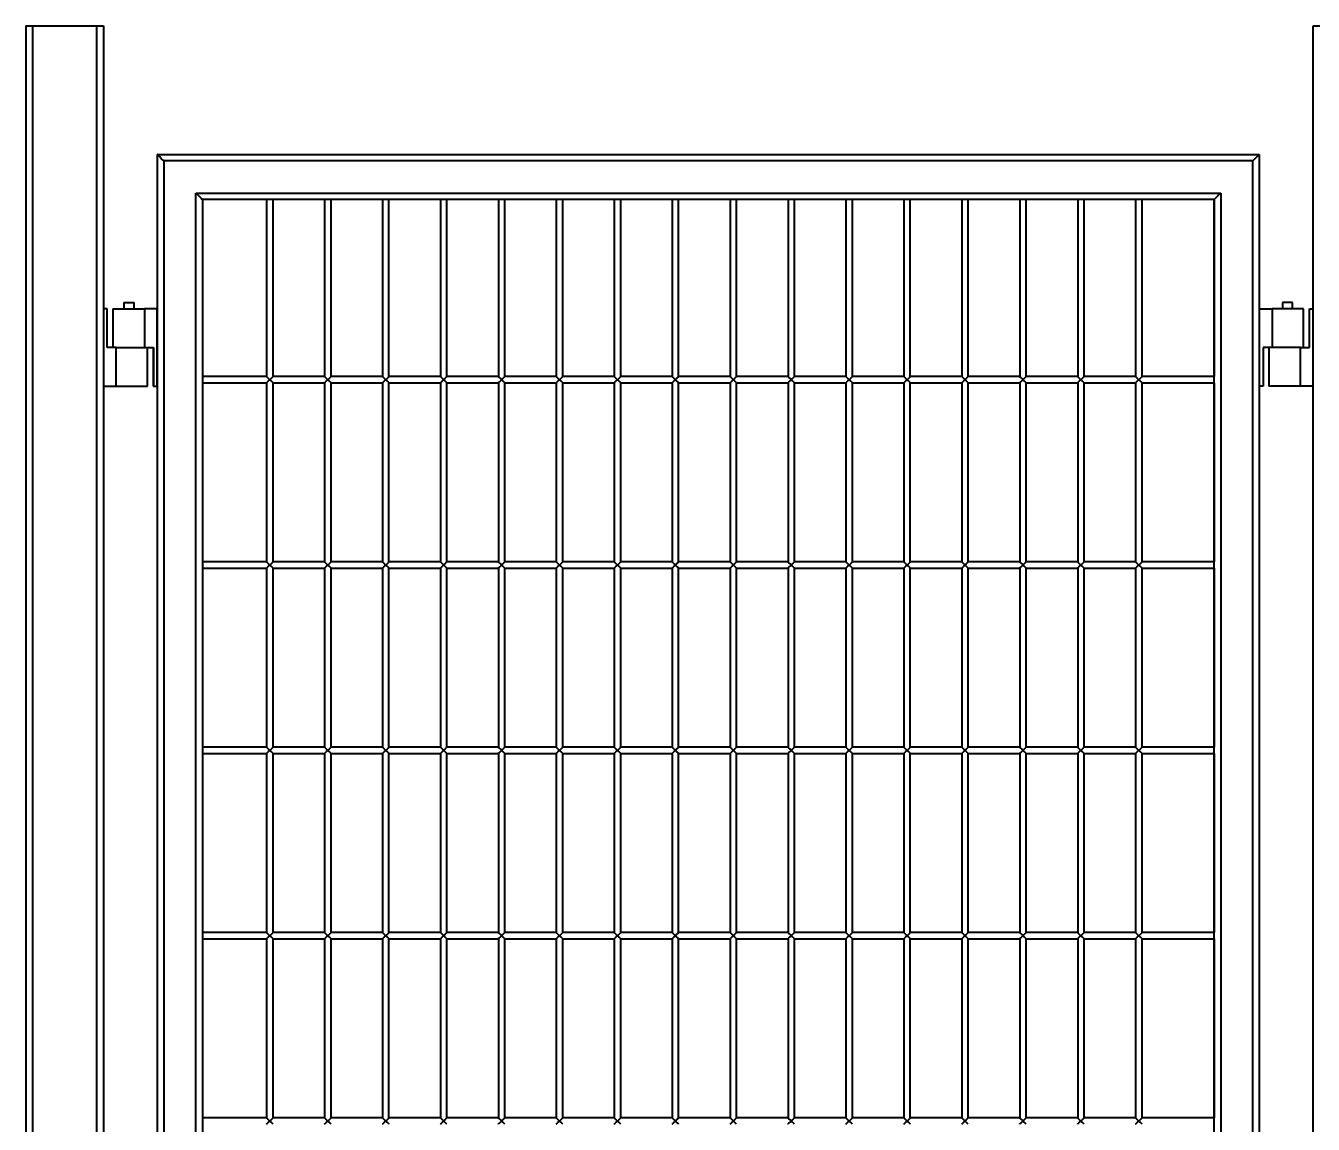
# Model space of a CAD drawing. Header units: millimetres. Extents: x 0 to 297, y 0 to 210.
# Drawn here: x 92.76 to 102.76, y 167.23 to 175.76 of the extents above; entities that cross this region are included whole.
import ezdxf

# ---------------------------------------------------------------- set-up
doc = ezdxf.new("R2010")
doc.units = ezdxf.units.MM
doc.layers.add('轮廓实线层', color=7, linetype='Continuous', lineweight=40)

msp = doc.modelspace()

# ---------------------------------------------------------------- linework, layer by layer
at = {"layer": '轮廓实线层', "color": 7, "linetype": 'Continuous', "lineweight": 40}
for p, q in [((92.7596, 175.7603), (92.7596, 155.7603)), ((92.7596, 175.7603), (92.7625, 175.7603)), ((92.7625, 155.7603), (92.7625, 175.7603)), ((92.7625, 175.7603), (92.8128, 175.7603)), ((92.8128, 175.7603), (92.8128, 155.7603)), ((92.8128, 175.7603), (93.3128, 175.7603)), ((93.3128, 155.7603), (93.3128, 175.7603)), ((93.3128, 175.7603), (93.3625, 175.7603)), ((93.3625, 175.7603), (93.3625, 155.7603)), ((102.7609, 155.7603), (102.7609, 175.7603)), ((102.7609, 175.7603), (102.8109, 175.7603)), ((93.7803, 174.7603), (93.7803, 173.5603)), ((93.7818, 174.7603), (93.7803, 174.7603)), ((93.7818, 156.7603), (93.7818, 174.7603)), ((93.7818, 174.7603), (102.3416, 174.7603)), ((102.3416, 174.7603), (102.3416, 156.7603)), ((93.8321, 174.7103), (93.8321, 156.8103)), ((102.2919, 174.7103), (93.8321, 174.7103)), ((102.2919, 156.8103), (102.2919, 174.7103)), ((94.0821, 174.4603), (102.0419, 174.4603)), ((94.0821, 157.0603), (94.0821, 174.4603)), ((102.0419, 174.4603), (102.0419, 157.0603)), ((94.1318, 174.4103), (94.1318, 157.1103)), ((101.9916, 174.4103), (94.1318, 174.4103)), ((94.631, 174.4103), (94.631, 173.0353)), ((94.681, 173.0353), (94.681, 174.4103)), ((95.081, 174.4103), (95.081, 173.0353)), ((95.131, 173.0353), (95.131, 174.4103)), ((95.531, 174.4103), (95.531, 173.0353)), ((95.581, 173.0353), (95.581, 174.4103)), ((95.981, 174.4103), (95.981, 173.0353)), ((96.031, 173.0353), (96.031, 174.4103)), ((96.431, 174.4103), (96.431, 173.0353)), ((96.481, 173.0353), (96.481, 174.4103)), ((96.881, 174.4103), (96.881, 173.0353)), ((96.931, 173.0353), (96.931, 174.4103)), ((97.331, 174.4103), (97.331, 173.0353)), ((97.381, 173.0353), (97.381, 174.4103)), ((97.781, 174.4103), (97.781, 173.0353)), ((97.831, 173.0353), (97.831, 174.4103)), ((98.231, 174.4103), (98.231, 173.0353)), ((98.281, 173.0353), (98.281, 174.4103)), ((98.681, 174.4103), (98.681, 173.0353)), ((98.731, 173.0353), (98.731, 174.4103)), ((99.131, 174.4103), (99.131, 173.0353)), ((99.181, 173.0353), (99.181, 174.4103)), ((99.5809, 174.4103), (99.5809, 173.0353)), ((99.631, 173.0353), (99.631, 174.4103)), ((100.0309, 174.4103), (100.0309, 173.0353)), ((100.0809, 173.0353), (100.0809, 174.4103)), ((100.4809, 174.4103), (100.4809, 173.0353)), ((100.5309, 173.0353), (100.5309, 174.4103)), ((100.9309, 174.4103), (100.9309, 173.0353)), ((100.9809, 173.0353), (100.9809, 174.4103)), ((101.3809, 174.4103), (101.3809, 173.0353)), ((101.4309, 173.0353), (101.4309, 174.4103)), ((101.9902, 174.4103), (101.9902, 173.0353)), ((101.9916, 157.1103), (101.9916, 174.4103)), ((93.3915, 173.5603), (93.3625, 173.5603)), ((93.3915, 173.2603), (93.3915, 173.5603)), ((93.4361, 173.5603), (93.4361, 173.2603)), ((93.4361, 173.5603), (93.6813, 173.5603)), ((93.5211, 173.6103), (93.5211, 173.5603)), ((93.5211, 173.6103), (93.6011, 173.6103)), ((93.6011, 173.5603), (93.6011, 173.6103)), ((93.6813, 173.5603), (93.6813, 173.2603)), ((93.6815, 173.5603), (93.6813, 173.5603)), ((93.6815, 173.5603), (93.6815, 173.2603)), ((93.7815, 173.5603), (93.6815, 173.5603)), ((93.7815, 172.9603), (93.7815, 173.5603)), ((102.3416, 173.5603), (102.4413, 173.5603)), ((102.6859, 173.5603), (102.4411, 173.5603)), ((102.4413, 173.5603), (102.4413, 173.2603)), ((102.5209, 173.6103), (102.5209, 173.5603)), ((102.6009, 173.6103), (102.5209, 173.6103)), ((102.6009, 173.5603), (102.6009, 173.6103)), ((102.6859, 173.2603), (102.6859, 173.5603)), ((102.7309, 173.2603), (102.7309, 173.5603)), ((102.7309, 173.5603), (102.7609, 173.5603)), ((93.4615, 173.2603), (93.3915, 173.2603)), ((93.4613, 173.2603), (93.5718, 173.2603)), ((93.4615, 172.9603), (93.4615, 173.2603)), ((93.5718, 173.2603), (93.6806, 173.2603)), ((93.6815, 173.2603), (93.7515, 173.2603)), ((93.7061, 172.9603), (93.7061, 173.2603)), ((93.7506, 173.2603), (93.7506, 172.9603)), ((93.7515, 173.2603), (93.7515, 172.9603)), ((102.3713, 173.2603), (102.3713, 172.9603)), ((102.4413, 173.2603), (102.3713, 173.2603)), ((102.4159, 173.2603), (102.4159, 172.9603)), ((102.5509, 173.2603), (102.4413, 173.2603)), ((102.6609, 173.2603), (102.5509, 173.2603)), ((102.6609, 172.9603), (102.6609, 173.2603)), ((102.6609, 173.2603), (102.7309, 173.2603)), ((94.631, 173.0353), (94.1318, 173.0353)), ((95.081, 173.0353), (94.681, 173.0353)), ((95.531, 173.0353), (95.131, 173.0353)), ((95.981, 173.0353), (95.581, 173.0353)), ((96.431, 173.0353), (96.031, 173.0353)), ((96.881, 173.0353), (96.481, 173.0353)), ((97.331, 173.0353), (96.931, 173.0353)), ((97.781, 173.0353), (97.381, 173.0353)), ((98.231, 173.0353), (97.831, 173.0353)), ((98.681, 173.0353), (98.281, 173.0353)), ((99.131, 173.0353), (98.731, 173.0353)), ((99.5809, 173.0353), (99.181, 173.0353)), ((100.0309, 173.0353), (99.631, 173.0353)), ((100.4809, 173.0353), (100.0809, 173.0353)), ((100.9309, 173.0353), (100.5309, 173.0353)), ((101.3809, 173.0353), (100.9809, 173.0353)), ((101.9909, 173.0353), (101.4309, 173.0353)), ((93.3625, 172.9603), (93.4615, 172.9603)), ((93.4613, 172.9603), (93.7061, 172.9603)), ((93.7515, 172.9603), (93.7506, 172.9603)), ((93.7515, 172.9603), (93.7815, 172.9603)), ((93.7803, 172.9603), (93.7803, 158.5603)), ((94.1318, 172.9853), (94.631, 172.9853)), ((94.631, 172.9853), (94.631, 171.5953)), ((94.681, 171.5953), (94.681, 172.9853)), ((94.681, 172.9853), (95.081, 172.9853)), ((95.081, 172.9853), (95.081, 171.5953)), ((95.131, 171.5953), (95.131, 172.9853)), ((95.131, 172.9853), (95.531, 172.9853)), ((95.531, 172.9853), (95.531, 171.5953)), ((95.581, 171.5953), (95.581, 172.9853)), ((95.581, 172.9853), (95.981, 172.9853)), ((95.981, 172.9853), (95.981, 171.5953)), ((96.031, 171.5953), (96.031, 172.9853)), ((96.031, 172.9853), (96.431, 172.9853)), ((96.431, 172.9853), (96.431, 171.5953)), ((96.481, 171.5953), (96.481, 172.9853)), ((96.481, 172.9853), (96.881, 172.9853)), ((96.881, 172.9853), (96.881, 171.5953)), ((96.931, 171.5953), (96.931, 172.9853)), ((96.931, 172.9853), (97.331, 172.9853)), ((97.331, 172.9853), (97.331, 171.5953)), ((97.381, 171.5953), (97.381, 172.9853)), ((97.381, 172.9853), (97.781, 172.9853)), ((97.781, 172.9853), (97.781, 171.5953)), ((97.831, 171.5953), (97.831, 172.9853)), ((97.831, 172.9853), (98.231, 172.9853)), ((98.231, 172.9853), (98.231, 171.5953)), ((98.281, 171.5953), (98.281, 172.9853)), ((98.281, 172.9853), (98.681, 172.9853)), ((98.681, 172.9853), (98.681, 171.5953)), ((98.731, 171.5953), (98.731, 172.9853)), ((98.731, 172.9853), (99.131, 172.9853)), ((99.131, 172.9853), (99.131, 171.5953)), ((99.181, 171.5953), (99.181, 172.9853)), ((99.181, 172.9853), (99.5809, 172.9853)), ((99.5809, 172.9853), (99.5809, 171.5953)), ((99.631, 171.5953), (99.631, 172.9853)), ((99.631, 172.9853), (100.0309, 172.9853)), ((100.0309, 172.9853), (100.0309, 171.5953)), ((100.0809, 171.5953), (100.0809, 172.9853)), ((100.0809, 172.9853), (100.4809, 172.9853)), ((100.4809, 172.9853), (100.4809, 171.5953)), ((100.5309, 171.5953), (100.5309, 172.9853)), ((100.5309, 172.9853), (100.9309, 172.9853)), ((100.9309, 172.9853), (100.9309, 171.5953)), ((100.9809, 171.5953), (100.9809, 172.9853)), ((100.9809, 172.9853), (101.3809, 172.9853)), ((101.3809, 172.9853), (101.3809, 171.5953)), ((101.4309, 171.5953), (101.4309, 172.9853)), ((101.4309, 172.9853), (101.9909, 172.9853)), ((101.9902, 172.9853), (101.9902, 171.5953)), ((102.3713, 172.9603), (102.3416, 172.9603)), ((102.6609, 172.9603), (102.4159, 172.9603)), ((102.7609, 172.9603), (102.6609, 172.9603)), ((94.631, 171.5953), (94.1318, 171.5953)), ((94.1318, 171.5453), (94.631, 171.5453)), ((94.631, 171.5453), (94.631, 170.1553)), ((95.081, 171.5953), (94.681, 171.5953)), ((94.681, 170.1553), (94.681, 171.5453)), ((94.681, 171.5453), (95.081, 171.5453)), ((95.081, 171.5453), (95.081, 170.1553)), ((95.531, 171.5953), (95.131, 171.5953)), ((95.131, 170.1553), (95.131, 171.5453)), ((95.131, 171.5453), (95.531, 171.5453)), ((95.531, 171.5453), (95.531, 170.1553)), ((95.981, 171.5953), (95.581, 171.5953)), ((95.581, 170.1553), (95.581, 171.5453)), ((95.581, 171.5453), (95.981, 171.5453)), ((95.981, 171.5453), (95.981, 170.1553)), ((96.431, 171.5953), (96.031, 171.5953)), ((96.031, 170.1553), (96.031, 171.5453)), ((96.031, 171.5453), (96.431, 171.5453)), ((96.431, 171.5453), (96.431, 170.1553)), ((96.881, 171.5953), (96.481, 171.5953)), ((96.481, 170.1553), (96.481, 171.5453)), ((96.481, 171.5453), (96.881, 171.5453)), ((96.881, 171.5453), (96.881, 170.1553)), ((97.331, 171.5953), (96.931, 171.5953)), ((96.931, 170.1553), (96.931, 171.5453)), ((96.931, 171.5453), (97.331, 171.5453)), ((97.331, 171.5453), (97.331, 170.1553)), ((97.781, 171.5953), (97.381, 171.5953)), ((97.381, 170.1553), (97.381, 171.5453)), ((97.381, 171.5453), (97.781, 171.5453)), ((97.781, 171.5453), (97.781, 170.1553)), ((98.231, 171.5953), (97.831, 171.5953)), ((97.831, 170.1553), (97.831, 171.5453)), ((97.831, 171.5453), (98.231, 171.5453)), ((98.231, 171.5453), (98.231, 170.1553)), ((98.681, 171.5953), (98.281, 171.5953)), ((98.281, 170.1553), (98.281, 171.5453)), ((98.281, 171.5453), (98.681, 171.5453)), ((98.681, 171.5453), (98.681, 170.1553)), ((99.131, 171.5953), (98.731, 171.5953)), ((98.731, 170.1553), (98.731, 171.5453)), ((98.731, 171.5453), (99.131, 171.5453)), ((99.131, 171.5453), (99.131, 170.1553)), ((99.5809, 171.5953), (99.181, 171.5953)), ((99.181, 170.1553), (99.181, 171.5453)), ((99.181, 171.5453), (99.5809, 171.5453)), ((99.5809, 171.5453), (99.5809, 170.1553)), ((100.0309, 171.5953), (99.631, 171.5953)), ((99.631, 170.1553), (99.631, 171.5453)), ((99.631, 171.5453), (100.0309, 171.5453)), ((100.0309, 171.5453), (100.0309, 170.1553)), ((100.4809, 171.5953), (100.0809, 171.5953)), ((100.0809, 170.1553), (100.0809, 171.5453)), ((100.0809, 171.5453), (100.4809, 171.5453)), ((100.4809, 171.5453), (100.4809, 170.1553)), ((100.9309, 171.5953), (100.5309, 171.5953)), ((100.5309, 170.1553), (100.5309, 171.5453)), ((100.5309, 171.5453), (100.9309, 171.5453)), ((100.9309, 171.5453), (100.9309, 170.1553)), ((101.3809, 171.5953), (100.9809, 171.5953)), ((100.9809, 170.1553), (100.9809, 171.5453)), ((100.9809, 171.5453), (101.3809, 171.5453)), ((101.3809, 171.5453), (101.3809, 170.1553)), ((101.9909, 171.5953), (101.4309, 171.5953)), ((101.4309, 170.1553), (101.4309, 171.5453)), ((101.4309, 171.5453), (101.9909, 171.5453)), ((101.9902, 171.5453), (101.9902, 170.1553)), ((94.631, 170.1553), (94.1318, 170.1553)), ((95.081, 170.1553), (94.681, 170.1553)), ((95.531, 170.1553), (95.131, 170.1553)), ((95.981, 170.1553), (95.581, 170.1553)), ((96.431, 170.1553), (96.031, 170.1553)), ((96.881, 170.1553), (96.481, 170.1553)), ((97.331, 170.1553), (96.931, 170.1553)), ((97.781, 170.1553), (97.381, 170.1553)), ((98.231, 170.1553), (97.831, 170.1553)), ((98.681, 170.1553), (98.281, 170.1553)), ((99.131, 170.1553), (98.731, 170.1553)), ((99.5809, 170.1553), (99.181, 170.1553)), ((100.0309, 170.1553), (99.631, 170.1553)), ((100.4809, 170.1553), (100.0809, 170.1553)), ((100.9309, 170.1553), (100.5309, 170.1553)), ((101.3809, 170.1553), (100.9809, 170.1553)), ((101.9909, 170.1553), (101.4309, 170.1553)), ((94.1318, 170.1053), (94.631, 170.1053)), ((94.631, 170.1053), (94.631, 168.7153)), ((94.681, 168.7153), (94.681, 170.1053)), ((94.681, 170.1053), (95.081, 170.1053)), ((95.081, 170.1053), (95.081, 168.7153)), ((95.131, 168.7153), (95.131, 170.1053)), ((95.131, 170.1053), (95.531, 170.1053)), ((95.531, 170.1053), (95.531, 168.7153)), ((95.581, 168.7153), (95.581, 170.1053)), ((95.581, 170.1053), (95.981, 170.1053)), ((95.981, 170.1053), (95.981, 168.7153)), ((96.031, 168.7153), (96.031, 170.1053)), ((96.031, 170.1053), (96.431, 170.1053)), ((96.431, 170.1053), (96.431, 168.7153)), ((96.481, 168.7153), (96.481, 170.1053)), ((96.481, 170.1053), (96.881, 170.1053)), ((96.881, 170.1053), (96.881, 168.7153)), ((96.931, 168.7153), (96.931, 170.1053)), ((96.931, 170.1053), (97.331, 170.1053)), ((97.331, 170.1053), (97.331, 168.7153)), ((97.381, 168.7153), (97.381, 170.1053)), ((97.381, 170.1053), (97.781, 170.1053)), ((97.781, 170.1053), (97.781, 168.7153)), ((97.831, 168.7153), (97.831, 170.1053)), ((97.831, 170.1053), (98.231, 170.1053)), ((98.231, 170.1053), (98.231, 168.7153)), ((98.281, 168.7153), (98.281, 170.1053)), ((98.281, 170.1053), (98.681, 170.1053)), ((98.681, 170.1053), (98.681, 168.7153)), ((98.731, 168.7153), (98.731, 170.1053)), ((98.731, 170.1053), (99.131, 170.1053)), ((99.131, 170.1053), (99.131, 168.7153)), ((99.181, 168.7153), (99.181, 170.1053)), ((99.181, 170.1053), (99.5809, 170.1053)), ((99.5809, 170.1053), (99.5809, 168.7153)), ((99.631, 168.7153), (99.631, 170.1053)), ((99.631, 170.1053), (100.0309, 170.1053)), ((100.0309, 170.1053), (100.0309, 168.7153)), ((100.0809, 168.7153), (100.0809, 170.1053)), ((100.0809, 170.1053), (100.4809, 170.1053)), ((100.4809, 170.1053), (100.4809, 168.7153)), ((100.5309, 168.7153), (100.5309, 170.1053)), ((100.5309, 170.1053), (100.9309, 170.1053)), ((100.9309, 170.1053), (100.9309, 168.7153)), ((100.9809, 168.7153), (100.9809, 170.1053)), ((100.9809, 170.1053), (101.3809, 170.1053)), ((101.3809, 170.1053), (101.3809, 168.7153)), ((101.4309, 168.7153), (101.4309, 170.1053)), ((101.4309, 170.1053), (101.9909, 170.1053)), ((101.9902, 170.1053), (101.9902, 168.7153)), ((94.631, 168.7153), (94.1318, 168.7153)), ((94.1318, 168.6653), (94.631, 168.6653)), ((94.631, 168.6653), (94.631, 167.2753)), ((95.081, 168.7153), (94.681, 168.7153)), ((94.681, 167.2753), (94.681, 168.6653)), ((94.681, 168.6653), (95.081, 168.6653)), ((95.081, 168.6653), (95.081, 167.2753)), ((95.531, 168.7153), (95.131, 168.7153)), ((95.131, 167.2753), (95.131, 168.6653)), ((95.131, 168.6653), (95.531, 168.6653)), ((95.531, 168.6653), (95.531, 167.2753)), ((95.981, 168.7153), (95.581, 168.7153)), ((95.581, 167.2753), (95.581, 168.6653)), ((95.581, 168.6653), (95.981, 168.6653)), ((95.981, 168.6653), (95.981, 167.2753)), ((96.431, 168.7153), (96.031, 168.7153)), ((96.031, 167.2753), (96.031, 168.6653)), ((96.031, 168.6653), (96.431, 168.6653)), ((96.431, 168.6653), (96.431, 167.2753)), ((96.881, 168.7153), (96.481, 168.7153)), ((96.481, 167.2753), (96.481, 168.6653)), ((96.481, 168.6653), (96.881, 168.6653)), ((96.881, 168.6653), (96.881, 167.2753)), ((97.331, 168.7153), (96.931, 168.7153)), ((96.931, 167.2753), (96.931, 168.6653)), ((96.931, 168.6653), (97.331, 168.6653)), ((97.331, 168.6653), (97.331, 167.2753)), ((97.781, 168.7153), (97.381, 168.7153)), ((97.381, 167.2753), (97.381, 168.6653)), ((97.381, 168.6653), (97.781, 168.6653)), ((97.781, 168.6653), (97.781, 167.2753)), ((98.231, 168.7153), (97.831, 168.7153)), ((97.831, 167.2753), (97.831, 168.6653)), ((97.831, 168.6653), (98.231, 168.6653)), ((98.231, 168.6653), (98.231, 167.2753)), ((98.681, 168.7153), (98.281, 168.7153)), ((98.281, 167.2753), (98.281, 168.6653)), ((98.281, 168.6653), (98.681, 168.6653)), ((98.681, 168.6653), (98.681, 167.2753)), ((99.131, 168.7153), (98.731, 168.7153)), ((98.731, 167.2753), (98.731, 168.6653)), ((98.731, 168.6653), (99.131, 168.6653)), ((99.131, 168.6653), (99.131, 167.2753)), ((99.5809, 168.7153), (99.181, 168.7153)), ((99.181, 167.2753), (99.181, 168.6653)), ((99.181, 168.6653), (99.5809, 168.6653)), ((99.5809, 168.6653), (99.5809, 167.2753)), ((100.0309, 168.7153), (99.631, 168.7153)), ((99.631, 167.2753), (99.631, 168.6653)), ((99.631, 168.6653), (100.0309, 168.6653)), ((100.0309, 168.6653), (100.0309, 167.2753)), ((100.4809, 168.7153), (100.0809, 168.7153)), ((100.0809, 167.2753), (100.0809, 168.6653)), ((100.0809, 168.6653), (100.4809, 168.6653)), ((100.4809, 168.6653), (100.4809, 167.2753)), ((100.9309, 168.7153), (100.5309, 168.7153)), ((100.5309, 167.2753), (100.5309, 168.6653)), ((100.5309, 168.6653), (100.9309, 168.6653)), ((100.9309, 168.6653), (100.9309, 167.2753)), ((101.3809, 168.7153), (100.9809, 168.7153)), ((100.9809, 167.2753), (100.9809, 168.6653)), ((100.9809, 168.6653), (101.3809, 168.6653)), ((101.3809, 168.6653), (101.3809, 167.2753)), ((101.9909, 168.7153), (101.4309, 168.7153)), ((101.4309, 167.2753), (101.4309, 168.6653)), ((101.4309, 168.6653), (101.9909, 168.6653)), ((101.9902, 168.6653), (101.9902, 167.2753)), ((94.631, 167.2753), (94.1318, 167.2753)), ((95.081, 167.2753), (94.681, 167.2753)), ((95.531, 167.2753), (95.131, 167.2753)), ((95.981, 167.2753), (95.581, 167.2753)), ((96.431, 167.2753), (96.031, 167.2753)), ((96.881, 167.2753), (96.481, 167.2753)), ((97.331, 167.2753), (96.931, 167.2753)), ((97.781, 167.2753), (97.381, 167.2753)), ((98.231, 167.2753), (97.831, 167.2753)), ((98.681, 167.2753), (98.281, 167.2753)), ((99.131, 167.2753), (98.731, 167.2753)), ((99.5809, 167.2753), (99.181, 167.2753)), ((100.0309, 167.2753), (99.631, 167.2753)), ((100.4809, 167.2753), (100.0809, 167.2753)), ((100.9309, 167.2753), (100.5309, 167.2753)), ((101.3809, 167.2753), (100.9809, 167.2753)), ((101.9909, 167.2753), (101.4309, 167.2753))]:
    msp.add_line(p, q, dxfattribs=at)
for centre in [(100.2467, 173.0103), (100.2467, 171.5703), (100.2467, 170.1303), (100.2467, 168.6903), (100.2467, 167.2503)]:
    msp.add_arc(centre, 1.7444, 359.17882, 0.82118, dxfattribs=at)
for centre, major_axis, start_param, end_param in [((93.8318, 174.7103), (-0.05, 0.05), 4.7094924, 6.2802887), ((102.2916, 174.7103), (0.05, 0.05), 4.7152855, 6.2860819), ((94.0818, 174.4603), (0.05, -0.05), 6.2802887, 7.8510851), ((102.0416, 174.4603), (0.05, 0.05), 3.1444892, 4.7152855), ((94.656, 173.0103), (0.025, -0.025), 1.5678998, 3.1386961), ((94.656, 173.0103), (0.025, 0.025), 4.7152855, 6.2802887), ((95.106, 173.0103), (0.025, -0.025), 1.5678998, 3.1386961), ((95.106, 173.0103), (0.025, 0.025), 4.7152855, 6.2802887), ((95.556, 173.0103), (0.025, -0.025), 1.5678998, 3.1386961), ((95.556, 173.0103), (0.025, 0.025), 4.7152855, 6.2802887), ((96.006, 173.0103), (0.025, -0.025), 1.5678998, 3.1386961), ((96.006, 173.0103), (0.025, 0.025), 4.7152855, 6.2802887), ((96.456, 173.0103), (0.025, -0.025), 1.5678998, 3.1386961), ((96.456, 173.0103), (0.025, 0.025), 4.7152855, 6.2802887), ((96.906, 173.0103), (0.025, -0.025), 1.5678998, 3.1386961), ((96.906, 173.0103), (0.025, 0.025), 4.7152855, 6.2802887), ((97.356, 173.0103), (0.025, -0.025), 1.5678998, 3.1386961), ((97.356, 173.0103), (0.025, 0.025), 4.7152855, 6.2802887), ((97.806, 173.0103), (0.025, -0.025), 1.5678998, 3.1386961), ((97.806, 173.0103), (0.025, 0.025), 4.7152855, 6.2802887), ((98.256, 173.0103), (0.025, -0.025), 1.5678998, 3.1386961), ((98.256, 173.0103), (0.025, 0.025), 4.7152855, 6.2802887), ((98.706, 173.0103), (0.025, -0.025), 1.5678998, 3.1386961), ((98.706, 173.0103), (0.025, 0.025), 4.7152855, 6.2802887), ((99.156, 173.0103), (0.025, -0.025), 1.5678998, 3.1386961), ((99.156, 173.0103), (0.025, 0.025), 4.7152855, 6.2802887), ((99.6059, 173.0103), (0.025, -0.025), 1.5678998, 3.1386961), ((99.6059, 173.0103), (0.025, 0.025), 4.7152855, 6.2802887), ((100.0559, 173.0103), (0.025, -0.025), 1.5678998, 3.1386961), ((100.0559, 173.0103), (0.025, 0.025), 4.7152855, 6.2802887), ((100.5059, 173.0103), (0.025, -0.025), 1.5678998, 3.1386961), ((100.5059, 173.0103), (0.025, 0.025), 4.7152855, 6.2802887), ((100.9559, 173.0103), (0.025, -0.025), 1.5678998, 3.1386961), ((100.9559, 173.0103), (0.025, 0.025), 4.7152855, 6.2802887), ((101.4059, 173.0103), (0.025, -0.025), 1.5678998, 3.1386961), ((101.4059, 173.0103), (0.025, 0.025), 4.7152855, 6.2802887), ((94.656, 173.0103), (0.025, 0.025), 3.1444892, 4.7152855), ((94.656, 173.0103), (0.025, -0.025), 0.0028966, 1.5678998), ((95.106, 173.0103), (0.025, 0.025), 3.1444892, 4.7152855), ((95.106, 173.0103), (0.025, -0.025), 0.0028966, 1.5678998), ((95.556, 173.0103), (0.025, 0.025), 3.1444892, 4.7152855), ((95.556, 173.0103), (0.025, -0.025), 0.0028966, 1.5678998), ((96.006, 173.0103), (0.025, 0.025), 3.1444892, 4.7152855), ((96.006, 173.0103), (0.025, -0.025), 0.0028966, 1.5678998), ((96.456, 173.0103), (0.025, 0.025), 3.1444892, 4.7152855), ((96.456, 173.0103), (0.025, -0.025), 0.0028966, 1.5678998), ((96.906, 173.0103), (0.025, 0.025), 3.1444892, 4.7152855), ((96.906, 173.0103), (0.025, -0.025), 0.0028966, 1.5678998), ((97.356, 173.0103), (0.025, 0.025), 3.1444892, 4.7152855), ((97.356, 173.0103), (0.025, -0.025), 0.0028966, 1.5678998), ((97.806, 173.0103), (0.025, 0.025), 3.1444892, 4.7152855), ((97.806, 173.0103), (0.025, -0.025), 0.0028966, 1.5678998), ((98.256, 173.0103), (0.025, 0.025), 3.1444892, 4.7152855), ((98.256, 173.0103), (0.025, -0.025), 0.0028966, 1.5678998), ((98.706, 173.0103), (0.025, 0.025), 3.1444892, 4.7152855), ((98.706, 173.0103), (0.025, -0.025), 0.0028966, 1.5678998), ((99.156, 173.0103), (0.025, 0.025), 3.1444892, 4.7152855), ((99.156, 173.0103), (0.025, -0.025), 0.0028966, 1.5678998), ((99.6059, 173.0103), (0.025, 0.025), 3.1444892, 4.7152855), ((99.6059, 173.0103), (0.025, -0.025), 0.0028966, 1.5678998), ((100.0559, 173.0103), (0.025, 0.025), 3.1444892, 4.7152855), ((100.0559, 173.0103), (0.025, -0.025), 0.0028966, 1.5678998), ((100.5059, 173.0103), (0.025, 0.025), 3.1444892, 4.7152855), ((100.5059, 173.0103), (0.025, -0.025), 0.0028966, 1.5678998), ((100.9559, 173.0103), (0.025, 0.025), 3.1444892, 4.7152855), ((100.9559, 173.0103), (0.025, -0.025), 0.0028966, 1.5678998), ((101.4059, 173.0103), (0.025, 0.025), 3.1444892, 4.7152855), ((101.4059, 173.0103), (0.025, -0.025), 0.0028966, 1.5678998), ((94.656, 171.5703), (0.025, -0.025), 1.5678998, 3.1386961), ((94.656, 171.5703), (0.025, 0.025), 3.1444892, 4.7152855), ((94.656, 171.5703), (0.025, 0.025), 4.7152855, 6.2802887), ((94.656, 171.5703), (0.025, -0.025), 0.0028966, 1.5678998), ((95.106, 171.5703), (0.025, -0.025), 1.5678998, 3.1386961), ((95.106, 171.5703), (0.025, 0.025), 3.1444892, 4.7152855), ((95.106, 171.5703), (0.025, 0.025), 4.7152855, 6.2802887), ((95.106, 171.5703), (0.025, -0.025), 0.0028966, 1.5678998), ((95.556, 171.5703), (0.025, -0.025), 1.5678998, 3.1386961), ((95.556, 171.5703), (0.025, 0.025), 3.1444892, 4.7152855), ((95.556, 171.5703), (0.025, 0.025), 4.7152855, 6.2802887), ((95.556, 171.5703), (0.025, -0.025), 0.0028966, 1.5678998), ((96.006, 171.5703), (0.025, -0.025), 1.5678998, 3.1386961), ((96.006, 171.5703), (0.025, 0.025), 3.1444892, 4.7152855), ((96.006, 171.5703), (0.025, 0.025), 4.7152855, 6.2802887), ((96.006, 171.5703), (0.025, -0.025), 0.0028966, 1.5678998), ((96.456, 171.5703), (0.025, -0.025), 1.5678998, 3.1386961), ((96.456, 171.5703), (0.025, 0.025), 3.1444892, 4.7152855), ((96.456, 171.5703), (0.025, 0.025), 4.7152855, 6.2802887), ((96.456, 171.5703), (0.025, -0.025), 0.0028966, 1.5678998), ((96.906, 171.5703), (0.025, -0.025), 1.5678998, 3.1386961), ((96.906, 171.5703), (0.025, 0.025), 3.1444892, 4.7152855), ((96.906, 171.5703), (0.025, 0.025), 4.7152855, 6.2802887), ((96.906, 171.5703), (0.025, -0.025), 0.0028966, 1.5678998), ((97.356, 171.5703), (0.025, -0.025), 1.5678998, 3.1386961), ((97.356, 171.5703), (0.025, 0.025), 3.1444892, 4.7152855), ((97.356, 171.5703), (0.025, 0.025), 4.7152855, 6.2802887), ((97.356, 171.5703), (0.025, -0.025), 0.0028966, 1.5678998), ((97.806, 171.5703), (0.025, -0.025), 1.5678998, 3.1386961), ((97.806, 171.5703), (0.025, 0.025), 3.1444892, 4.7152855), ((97.806, 171.5703), (0.025, 0.025), 4.7152855, 6.2802887), ((97.806, 171.5703), (0.025, -0.025), 0.0028966, 1.5678998), ((98.256, 171.5703), (0.025, -0.025), 1.5678998, 3.1386961), ((98.256, 171.5703), (0.025, 0.025), 3.1444892, 4.7152855), ((98.256, 171.5703), (0.025, 0.025), 4.7152855, 6.2802887), ((98.256, 171.5703), (0.025, -0.025), 0.0028966, 1.5678998), ((98.706, 171.5703), (0.025, -0.025), 1.5678998, 3.1386961), ((98.706, 171.5703), (0.025, 0.025), 3.1444892, 4.7152855), ((98.706, 171.5703), (0.025, 0.025), 4.7152855, 6.2802887), ((98.706, 171.5703), (0.025, -0.025), 0.0028966, 1.5678998), ((99.156, 171.5703), (0.025, -0.025), 1.5678998, 3.1386961), ((99.156, 171.5703), (0.025, 0.025), 3.1444892, 4.7152855), ((99.156, 171.5703), (0.025, 0.025), 4.7152855, 6.2802887), ((99.156, 171.5703), (0.025, -0.025), 0.0028966, 1.5678998), ((99.6059, 171.5703), (0.025, -0.025), 1.5678998, 3.1386961), ((99.6059, 171.5703), (0.025, 0.025), 3.1444892, 4.7152855), ((99.6059, 171.5703), (0.025, 0.025), 4.7152855, 6.2802887), ((99.6059, 171.5703), (0.025, -0.025), 0.0028966, 1.5678998), ((100.0559, 171.5703), (0.025, -0.025), 1.5678998, 3.1386961), ((100.0559, 171.5703), (0.025, 0.025), 3.1444892, 4.7152855), ((100.0559, 171.5703), (0.025, 0.025), 4.7152855, 6.2802887), ((100.0559, 171.5703), (0.025, -0.025), 0.0028966, 1.5678998), ((100.5059, 171.5703), (0.025, -0.025), 1.5678998, 3.1386961), ((100.5059, 171.5703), (0.025, 0.025), 3.1444892, 4.7152855), ((100.5059, 171.5703), (0.025, 0.025), 4.7152855, 6.2802887), ((100.5059, 171.5703), (0.025, -0.025), 0.0028966, 1.5678998), ((100.9559, 171.5703), (0.025, -0.025), 1.5678998, 3.1386961), ((100.9559, 171.5703), (0.025, 0.025), 3.1444892, 4.7152855), ((100.9559, 171.5703), (0.025, 0.025), 4.7152855, 6.2802887), ((100.9559, 171.5703), (0.025, -0.025), 0.0028966, 1.5678998), ((101.4059, 171.5703), (0.025, -0.025), 1.5678998, 3.1386961), ((101.4059, 171.5703), (0.025, 0.025), 3.1444892, 4.7152855), ((101.4059, 171.5703), (0.025, 0.025), 4.7152855, 6.2802887), ((101.4059, 171.5703), (0.025, -0.025), 0.0028966, 1.5678998), ((94.656, 170.1303), (0.025, -0.025), 1.5678998, 3.1386961), ((94.656, 170.1303), (0.025, 0.025), 3.1444892, 4.7152855), ((94.656, 170.1303), (0.025, 0.025), 4.7152855, 6.2802887), ((94.656, 170.1303), (0.025, -0.025), 0.0028966, 1.5678998), ((95.106, 170.1303), (0.025, -0.025), 1.5678998, 3.1386961), ((95.106, 170.1303), (0.025, 0.025), 3.1444892, 4.7152855), ((95.106, 170.1303), (0.025, 0.025), 4.7152855, 6.2802887), ((95.106, 170.1303), (0.025, -0.025), 0.0028966, 1.5678998), ((95.556, 170.1303), (0.025, -0.025), 1.5678998, 3.1386961), ((95.556, 170.1303), (0.025, 0.025), 3.1444892, 4.7152855), ((95.556, 170.1303), (0.025, 0.025), 4.7152855, 6.2802887), ((95.556, 170.1303), (0.025, -0.025), 0.0028966, 1.5678998), ((96.006, 170.1303), (0.025, -0.025), 1.5678998, 3.1386961), ((96.006, 170.1303), (0.025, 0.025), 3.1444892, 4.7152855), ((96.006, 170.1303), (0.025, 0.025), 4.7152855, 6.2802887), ((96.006, 170.1303), (0.025, -0.025), 0.0028966, 1.5678998), ((96.456, 170.1303), (0.025, -0.025), 1.5678998, 3.1386961), ((96.456, 170.1303), (0.025, 0.025), 3.1444892, 4.7152855), ((96.456, 170.1303), (0.025, 0.025), 4.7152855, 6.2802887), ((96.456, 170.1303), (0.025, -0.025), 0.0028966, 1.5678998), ((96.906, 170.1303), (0.025, -0.025), 1.5678998, 3.1386961), ((96.906, 170.1303), (0.025, 0.025), 3.1444892, 4.7152855), ((96.906, 170.1303), (0.025, 0.025), 4.7152855, 6.2802887), ((96.906, 170.1303), (0.025, -0.025), 0.0028966, 1.5678998), ((97.356, 170.1303), (0.025, -0.025), 1.5678998, 3.1386961), ((97.356, 170.1303), (0.025, 0.025), 3.1444892, 4.7152855), ((97.356, 170.1303), (0.025, 0.025), 4.7152855, 6.2802887), ((97.356, 170.1303), (0.025, -0.025), 0.0028966, 1.5678998), ((97.806, 170.1303), (0.025, -0.025), 1.5678998, 3.1386961), ((97.806, 170.1303), (0.025, 0.025), 3.1444892, 4.7152855), ((97.806, 170.1303), (0.025, 0.025), 4.7152855, 6.2802887), ((97.806, 170.1303), (0.025, -0.025), 0.0028966, 1.5678998), ((98.256, 170.1303), (0.025, -0.025), 1.5678998, 3.1386961), ((98.256, 170.1303), (0.025, 0.025), 3.1444892, 4.7152855), ((98.256, 170.1303), (0.025, 0.025), 4.7152855, 6.2802887), ((98.256, 170.1303), (0.025, -0.025), 0.0028966, 1.5678998), ((98.706, 170.1303), (0.025, -0.025), 1.5678998, 3.1386961), ((98.706, 170.1303), (0.025, 0.025), 3.1444892, 4.7152855), ((98.706, 170.1303), (0.025, 0.025), 4.7152855, 6.2802887), ((98.706, 170.1303), (0.025, -0.025), 0.0028966, 1.5678998), ((99.156, 170.1303), (0.025, -0.025), 1.5678998, 3.1386961), ((99.156, 170.1303), (0.025, 0.025), 3.1444892, 4.7152855), ((99.156, 170.1303), (0.025, 0.025), 4.7152855, 6.2802887), ((99.156, 170.1303), (0.025, -0.025), 0.0028966, 1.5678998), ((99.6059, 170.1303), (0.025, -0.025), 1.5678998, 3.1386961), ((99.6059, 170.1303), (0.025, 0.025), 3.1444892, 4.7152855), ((99.6059, 170.1303), (0.025, 0.025), 4.7152855, 6.2802887), ((99.6059, 170.1303), (0.025, -0.025), 0.0028966, 1.5678998), ((100.0559, 170.1303), (0.025, -0.025), 1.5678998, 3.1386961), ((100.0559, 170.1303), (0.025, 0.025), 3.1444892, 4.7152855), ((100.0559, 170.1303), (0.025, 0.025), 4.7152855, 6.2802887), ((100.0559, 170.1303), (0.025, -0.025), 0.0028966, 1.5678998), ((100.5059, 170.1303), (0.025, -0.025), 1.5678998, 3.1386961), ((100.5059, 170.1303), (0.025, 0.025), 3.1444892, 4.7152855), ((100.5059, 170.1303), (0.025, 0.025), 4.7152855, 6.2802887), ((100.5059, 170.1303), (0.025, -0.025), 0.0028966, 1.5678998), ((100.9559, 170.1303), (0.025, -0.025), 1.5678998, 3.1386961), ((100.9559, 170.1303), (0.025, 0.025), 3.1444892, 4.7152855), ((100.9559, 170.1303), (0.025, 0.025), 4.7152855, 6.2802887), ((100.9559, 170.1303), (0.025, -0.025), 0.0028966, 1.5678998), ((101.4059, 170.1303), (0.025, -0.025), 1.5678998, 3.1386961), ((101.4059, 170.1303), (0.025, 0.025), 3.1444892, 4.7152855), ((101.4059, 170.1303), (0.025, 0.025), 4.7152855, 6.2802887), ((101.4059, 170.1303), (0.025, -0.025), 0.0028966, 1.5678998), ((94.656, 168.6903), (0.025, -0.025), 1.5678998, 3.1386961), ((94.656, 168.6903), (0.025, 0.025), 3.1444892, 4.7152855), ((94.656, 168.6903), (0.025, 0.025), 4.7152855, 6.2802887), ((94.656, 168.6903), (0.025, -0.025), 0.0028966, 1.5678998), ((95.106, 168.6903), (0.025, -0.025), 1.5678998, 3.1386961), ((95.106, 168.6903), (0.025, 0.025), 3.1444892, 4.7152855), ((95.106, 168.6903), (0.025, 0.025), 4.7152855, 6.2802887), ((95.106, 168.6903), (0.025, -0.025), 0.0028966, 1.5678998), ((95.556, 168.6903), (0.025, -0.025), 1.5678998, 3.1386961), ((95.556, 168.6903), (0.025, 0.025), 3.1444892, 4.7152855), ((95.556, 168.6903), (0.025, 0.025), 4.7152855, 6.2802887), ((95.556, 168.6903), (0.025, -0.025), 0.0028966, 1.5678998), ((96.006, 168.6903), (0.025, -0.025), 1.5678998, 3.1386961), ((96.006, 168.6903), (0.025, 0.025), 3.1444892, 4.7152855), ((96.006, 168.6903), (0.025, 0.025), 4.7152855, 6.2802887), ((96.006, 168.6903), (0.025, -0.025), 0.0028966, 1.5678998), ((96.456, 168.6903), (0.025, -0.025), 1.5678998, 3.1386961), ((96.456, 168.6903), (0.025, 0.025), 3.1444892, 4.7152855), ((96.456, 168.6903), (0.025, 0.025), 4.7152855, 6.2802887), ((96.456, 168.6903), (0.025, -0.025), 0.0028966, 1.5678998), ((96.906, 168.6903), (0.025, -0.025), 1.5678998, 3.1386961), ((96.906, 168.6903), (0.025, 0.025), 3.1444892, 4.7152855), ((96.906, 168.6903), (0.025, 0.025), 4.7152855, 6.2802887), ((96.906, 168.6903), (0.025, -0.025), 0.0028966, 1.5678998), ((97.356, 168.6903), (0.025, -0.025), 1.5678998, 3.1386961), ((97.356, 168.6903), (0.025, 0.025), 3.1444892, 4.7152855), ((97.356, 168.6903), (0.025, 0.025), 4.7152855, 6.2802887), ((97.356, 168.6903), (0.025, -0.025), 0.0028966, 1.5678998), ((97.806, 168.6903), (0.025, -0.025), 1.5678998, 3.1386961), ((97.806, 168.6903), (0.025, 0.025), 3.1444892, 4.7152855), ((97.806, 168.6903), (0.025, 0.025), 4.7152855, 6.2802887), ((97.806, 168.6903), (0.025, -0.025), 0.0028966, 1.5678998), ((98.256, 168.6903), (0.025, -0.025), 1.5678998, 3.1386961), ((98.256, 168.6903), (0.025, 0.025), 3.1444892, 4.7152855), ((98.256, 168.6903), (0.025, 0.025), 4.7152855, 6.2802887), ((98.256, 168.6903), (0.025, -0.025), 0.0028966, 1.5678998), ((98.706, 168.6903), (0.025, -0.025), 1.5678998, 3.1386961), ((98.706, 168.6903), (0.025, 0.025), 3.1444892, 4.7152855), ((98.706, 168.6903), (0.025, 0.025), 4.7152855, 6.2802887), ((98.706, 168.6903), (0.025, -0.025), 0.0028966, 1.5678998), ((99.156, 168.6903), (0.025, -0.025), 1.5678998, 3.1386961), ((99.156, 168.6903), (0.025, 0.025), 3.1444892, 4.7152855), ((99.156, 168.6903), (0.025, 0.025), 4.7152855, 6.2802887), ((99.156, 168.6903), (0.025, -0.025), 0.0028966, 1.5678998), ((99.6059, 168.6903), (0.025, -0.025), 1.5678998, 3.1386961), ((99.6059, 168.6903), (0.025, 0.025), 3.1444892, 4.7152855), ((99.6059, 168.6903), (0.025, 0.025), 4.7152855, 6.2802887), ((99.6059, 168.6903), (0.025, -0.025), 0.0028966, 1.5678998), ((100.0559, 168.6903), (0.025, -0.025), 1.5678998, 3.1386961), ((100.0559, 168.6903), (0.025, 0.025), 3.1444892, 4.7152855), ((100.0559, 168.6903), (0.025, 0.025), 4.7152855, 6.2802887), ((100.0559, 168.6903), (0.025, -0.025), 0.0028966, 1.5678998), ((100.5059, 168.6903), (0.025, -0.025), 1.5678998, 3.1386961), ((100.5059, 168.6903), (0.025, 0.025), 3.1444892, 4.7152855), ((100.5059, 168.6903), (0.025, 0.025), 4.7152855, 6.2802887), ((100.5059, 168.6903), (0.025, -0.025), 0.0028966, 1.5678998), ((100.9559, 168.6903), (0.025, -0.025), 1.5678998, 3.1386961), ((100.9559, 168.6903), (0.025, 0.025), 3.1444892, 4.7152855), ((100.9559, 168.6903), (0.025, 0.025), 4.7152855, 6.2802887), ((100.9559, 168.6903), (0.025, -0.025), 0.0028966, 1.5678998), ((101.4059, 168.6903), (0.025, -0.025), 1.5678998, 3.1386961), ((101.4059, 168.6903), (0.025, 0.025), 3.1444892, 4.7152855), ((101.4059, 168.6903), (0.025, 0.025), 4.7152855, 6.2802887), ((101.4059, 168.6903), (0.025, -0.025), 0.0028966, 1.5678998), ((94.656, 167.2503), (0.025, -0.025), 1.5678998, 3.1386961), ((94.656, 167.2503), (0.025, 0.025), 3.1444892, 4.7152855), ((94.656, 167.2503), (0.025, 0.025), 4.7152855, 6.2802887), ((94.656, 167.2503), (0.025, -0.025), 0.0028966, 1.5678998), ((95.106, 167.2503), (0.025, -0.025), 1.5678998, 3.1386961), ((95.106, 167.2503), (0.025, 0.025), 3.1444892, 4.7152855), ((95.106, 167.2503), (0.025, 0.025), 4.7152855, 6.2802887), ((95.106, 167.2503), (0.025, -0.025), 0.0028966, 1.5678998), ((95.556, 167.2503), (0.025, -0.025), 1.5678998, 3.1386961), ((95.556, 167.2503), (0.025, 0.025), 3.1444892, 4.7152855), ((95.556, 167.2503), (0.025, 0.025), 4.7152855, 6.2802887), ((95.556, 167.2503), (0.025, -0.025), 0.0028966, 1.5678998), ((96.006, 167.2503), (0.025, -0.025), 1.5678998, 3.1386961), ((96.006, 167.2503), (0.025, 0.025), 3.1444892, 4.7152855), ((96.006, 167.2503), (0.025, 0.025), 4.7152855, 6.2802887), ((96.006, 167.2503), (0.025, -0.025), 0.0028966, 1.5678998), ((96.456, 167.2503), (0.025, -0.025), 1.5678998, 3.1386961), ((96.456, 167.2503), (0.025, 0.025), 3.1444892, 4.7152855), ((96.456, 167.2503), (0.025, 0.025), 4.7152855, 6.2802887), ((96.456, 167.2503), (0.025, -0.025), 0.0028966, 1.5678998), ((96.906, 167.2503), (0.025, -0.025), 1.5678998, 3.1386961), ((96.906, 167.2503), (0.025, 0.025), 3.1444892, 4.7152855), ((96.906, 167.2503), (0.025, 0.025), 4.7152855, 6.2802887), ((96.906, 167.2503), (0.025, -0.025), 0.0028966, 1.5678998), ((97.356, 167.2503), (0.025, -0.025), 1.5678998, 3.1386961), ((97.356, 167.2503), (0.025, 0.025), 3.1444892, 4.7152855), ((97.356, 167.2503), (0.025, 0.025), 4.7152855, 6.2802887), ((97.356, 167.2503), (0.025, -0.025), 0.0028966, 1.5678998), ((97.806, 167.2503), (0.025, -0.025), 1.5678998, 3.1386961), ((97.806, 167.2503), (0.025, 0.025), 3.1444892, 4.7152855), ((97.806, 167.2503), (0.025, 0.025), 4.7152855, 6.2802887), ((97.806, 167.2503), (0.025, -0.025), 0.0028966, 1.5678998), ((98.256, 167.2503), (0.025, -0.025), 1.5678998, 3.1386961), ((98.256, 167.2503), (0.025, 0.025), 3.1444892, 4.7152855), ((98.256, 167.2503), (0.025, 0.025), 4.7152855, 6.2802887), ((98.256, 167.2503), (0.025, -0.025), 0.0028966, 1.5678998), ((98.706, 167.2503), (0.025, -0.025), 1.5678998, 3.1386961), ((98.706, 167.2503), (0.025, 0.025), 3.1444892, 4.7152855), ((98.706, 167.2503), (0.025, 0.025), 4.7152855, 6.2802887), ((98.706, 167.2503), (0.025, -0.025), 0.0028966, 1.5678998), ((99.156, 167.2503), (0.025, -0.025), 1.5678998, 3.1386961), ((99.156, 167.2503), (0.025, 0.025), 3.1444892, 4.7152855), ((99.156, 167.2503), (0.025, 0.025), 4.7152855, 6.2802887), ((99.156, 167.2503), (0.025, -0.025), 0.0028966, 1.5678998), ((99.6059, 167.2503), (0.025, -0.025), 1.5678998, 3.1386961), ((99.6059, 167.2503), (0.025, 0.025), 3.1444892, 4.7152855), ((99.6059, 167.2503), (0.025, 0.025), 4.7152855, 6.2802887), ((99.6059, 167.2503), (0.025, -0.025), 0.0028966, 1.5678998), ((100.0559, 167.2503), (0.025, -0.025), 1.5678998, 3.1386961), ((100.0559, 167.2503), (0.025, 0.025), 3.1444892, 4.7152855), ((100.0559, 167.2503), (0.025, 0.025), 4.7152855, 6.2802887), ((100.0559, 167.2503), (0.025, -0.025), 0.0028966, 1.5678998), ((100.5059, 167.2503), (0.025, -0.025), 1.5678998, 3.1386961), ((100.5059, 167.2503), (0.025, 0.025), 3.1444892, 4.7152855), ((100.5059, 167.2503), (0.025, 0.025), 4.7152855, 6.2802887), ((100.5059, 167.2503), (0.025, -0.025), 0.0028966, 1.5678998), ((100.9559, 167.2503), (0.025, -0.025), 1.5678998, 3.1386961), ((100.9559, 167.2503), (0.025, 0.025), 3.1444892, 4.7152855), ((100.9559, 167.2503), (0.025, 0.025), 4.7152855, 6.2802887), ((100.9559, 167.2503), (0.025, -0.025), 0.0028966, 1.5678998), ((101.4059, 167.2503), (0.025, -0.025), 1.5678998, 3.1386961), ((101.4059, 167.2503), (0.025, 0.025), 3.1444892, 4.7152855), ((101.4059, 167.2503), (0.025, 0.025), 4.7152855, 6.2802887), ((101.4059, 167.2503), (0.025, -0.025), 0.0028966, 1.5678998)]:
    msp.add_ellipse(centre, major_axis=major_axis, ratio=0.0028966, start_param=start_param, end_param=end_param, dxfattribs=at)

doc.saveas('drawing.dxf')
